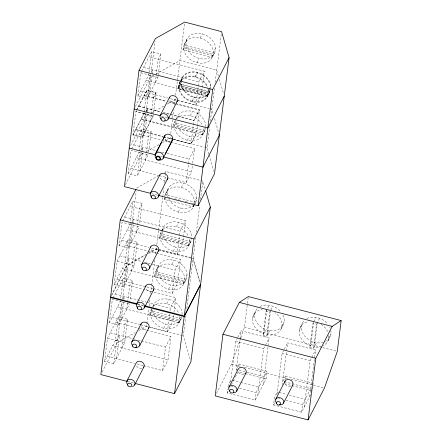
<?xml version="1.0" encoding="UTF-8"?>
<svg xmlns="http://www.w3.org/2000/svg" width="442" height="442" viewBox="0 0 442 442"><rect width="100%" height="100%" fill="white"/><g stroke="black" fill="none" stroke-linecap="round" stroke-linejoin="round"><path stroke-width="0.33" stroke-dasharray="2.21 1.66" d="M104.539 361.562L107.478 338.147L118.395 316.903L127.605 319.284L124.666 342.705L113.749 363.943L104.539 361.562L115.456 340.323L118.395 316.903M109.412 322.737L112.351 299.317L121.561 301.698L118.622 325.119L109.412 322.737L120.329 301.494L129.539 303.875L129.793 301.869M114.207 284.526L117.147 261.106L128.064 239.868L137.274 242.249L134.335 265.67L123.417 286.908L114.207 284.526L125.125 263.283L128.064 239.868M119.08 245.702L129.998 224.459L139.208 226.84L128.29 248.084L119.08 245.702L122.02 222.282L131.23 224.663L133.959 219.354L131.02 242.774M128.13 173.595L131.07 150.175L140.28 152.562L137.34 175.977L128.13 173.595L139.048 152.352L148.258 154.739L137.34 175.977M136.55 110.174L146.86 90.107L156.07 92.494L153.092 116.218L142.175 137.462L132.965 135.081L135.943 111.351L145.153 113.732L145.761 112.555M141.689 71.063L151.694 51.592L160.905 53.974L157.965 77.394L147.048 98.632L137.838 96.251L140.777 72.836L141.385 71.654M120.749 298.151L123.268 278.079L132.478 280.46L129.876 301.201M129.998 224.459L132.937 201.038L142.147 203.425L139.628 223.497M139.213 151.015L141.987 128.937L151.197 131.318L148.429 153.396M132.965 135.081L143.882 113.837L144.048 112.5M144.136 111.832L146.86 90.107M137.838 96.251L148.755 75.013L149.009 73.002M149.092 72.333L151.694 51.592M113.749 363.943L116.688 340.528L119.417 335.218L116.478 358.633M123.417 286.908L126.357 263.493L129.086 258.178L126.147 281.598M128.29 248.084L131.23 224.663M142.175 137.462L145.153 113.732M147.048 98.632L149.987 75.217L140.777 72.836M102.102 372.125L117.218 342.716L122.346 301.842M122.688 299.118L136.208 191.43M125.379 184.773L140.81 154.75L141.324 150.661M141.407 149.982L151.031 73.317M151.114 72.637L155.048 41.305M121.351 319.809L123.788 300.405M123.87 299.737L124.29 296.389L123.08 298.748M140.07 170.667L142.506 151.263M142.589 150.595L143.009 147.247L140.887 151.379M144.904 132.152L147.462 111.771M147.506 111.406L147.882 108.423L146.064 111.964M149.777 93.323L152.717 69.908L151.507 72.267M121.937 348.014L124.876 324.594L127.605 319.284M126.81 309.19L127.65 302.499M127.732 301.825L129.749 285.77L132.478 280.46M131.605 270.979L134.545 247.559L137.274 242.249M136.479 232.149L137.318 225.459M137.401 224.79L139.418 208.734L142.147 203.425M145.528 160.048L146.368 153.357M146.451 152.689L148.468 136.628L151.197 131.318M150.363 121.528L153.341 97.804L156.07 92.494M155.236 82.704L156.076 76.013M156.159 75.344L158.175 59.283L160.905 53.974M138.771 330.61L146.556 326.235L148.777 308.527M149.12 305.803L149.893 299.67M150.661 293.543L151.6 286.046M151.689 285.366L154.938 259.482M155.617 254.034L156.485 247.155M156.822 244.432L158.534 230.807M158.617 230.127L162.722 197.43M162.811 196.751L163.833 188.579M164.518 183.126L165.546 174.955M165.628 174.275L165.971 171.551L202.817 181.076L205.442 190.182M162.363 142.639L170.148 138.269L170.408 136.224M170.75 133.501L173.739 109.66M174.336 104.892L175.242 97.71M175.535 95.356L184.557 23.465M143.843 365.711L162.534 370.545L165.474 347.125L170.932 336.506L146.904 330.29M148.716 326.887L167.407 331.721L169.673 313.654M170.01 310.98L170.347 308.301L175.805 297.681L152.446 291.637M153.512 288.676L172.203 293.51L175.142 270.09L180.601 259.471L156.573 253.255M158.385 249.852L177.076 254.686L179.424 235.951M179.513 235.282L180.016 231.265L185.474 220.646L130.208 206.353M167.435 177.745L186.126 182.579L188.391 164.512M188.474 163.844L189.065 159.159L194.524 148.54L171.165 142.495M172.269 139.23L190.961 144.059L193.309 125.329M193.397 124.655L193.939 120.335L199.397 109.715L168.695 101.77M177.143 100.4L195.834 105.235L198.773 81.814L204.232 71.195L148.965 56.902M162.534 370.545L167.993 359.926L170.932 336.506M167.407 331.721L172.866 321.096L173.618 315.074M173.955 312.4L175.805 297.681M172.203 293.51L177.662 282.891L180.601 259.471M177.076 254.686L182.535 244.061L185.474 220.646M186.126 182.579L191.585 171.96L192.342 165.938M192.673 163.258L194.524 148.54M197.298 126.44L196.419 133.44L190.961 144.059M197.381 125.771L199.397 109.715M195.834 105.235L201.292 94.616L202.132 87.925M202.215 87.256L204.232 71.195M190.154 359.169L183.402 335.765L185.966 315.328M186.822 308.522L195.718 237.614M196.403 232.166L199.823 204.917M200.508 199.469L202.817 181.076M208.867 154.302L206.994 147.799L209.641 126.683M210.326 121.235L214.602 87.173M215.199 82.405L221.232 34.354M238.315 369.844L236.315 369.324L239.045 364.015L267.045 371.252L266.078 378.96L255.161 400.203L227.16 392.96L227.641 389.109M227.967 386.54L228.127 385.253L230.857 379.943M230.613 381.871L235.691 341.428L237.509 337.887M236.15 370.606L240.045 339.589M240.128 338.915L241.15 330.804L269.15 338.047L263.349 384.269M238.719 366.578L239.045 364.015M240.84 337.66L244.443 327.373L247.365 304.09M247.454 303.405L248.31 296.56M269.725 330.522L266.67 336.472L262.984 335.517L266.029 311.273L269.084 305.323M255.161 400.203L256.128 392.496L267.045 371.252M266.902 309.571L263.857 333.821L261.913 333.091A15.448 12.138 27.2 0 1 252.404 319.45A15.448 12.138 27.2 0 1 262.393 309.389M257.89 394.888L263.692 348.666L265.206 345.721M266.67 336.472L269.714 312.223L272.769 306.278M270.587 310.527L267.543 334.771L269.543 335.064A15.448 12.138 27.2 0 0 281.769 327.047A15.448 12.138 27.2 0 0 274.858 312.616M310.378 395.093L301.582 412.209L273.581 404.966L274.548 397.264L277.278 391.949L278.609 392.297M276.957 394.518L282.112 353.434L283.93 349.893M282.25 385.181L286.466 351.594M286.554 350.92L287.571 342.81L315.571 350.053L314.555 358.164M284.979 379.871L285.466 376.02L311.466 382.744M301.582 412.209L302.549 404.502L310.737 388.573L294.068 384.264M309.842 347.489L312.886 323.246L316.571 324.201L313.527 348.445L309.842 347.489L312.831 341.672M313.61 322.345L310.649 345.92L308.704 345.191A15.448 12.138 27.2 0 1 299.201 332.102A15.448 12.138 27.2 0 1 307.986 321.693M304.311 406.894L310.113 360.678L315.571 350.053M309.77 396.275L314.466 358.838M312.743 389.037L312.98 387.115M313.306 384.546L313.466 383.264M186.43 40.835L183.375 46.78L182.988 49.863L211.978 57.361L215.033 51.416M184.717 43.498L184.248 45.084L213.237 52.581L213.188 50.863A15.448 12.138 27.2 0 0 200.099 38.045A15.448 12.138 27.2 0 0 184.717 43.498L186.9 39.25A15.448 12.138 27.2 0 1 202.281 33.796A15.448 12.138 27.2 0 1 215.37 46.614L215.469 49.935L214.569 52.996L212.387 57.245A15.448 12.138 27.2 0 1 197.005 62.698A15.448 12.138 27.2 0 1 183.916 49.88L183.861 48.161L212.851 55.659L212.387 57.245M186.9 39.25L185.999 42.31L186.099 45.631A15.448 12.138 27.2 0 0 199.187 58.449A15.448 12.138 27.2 0 0 214.569 52.996M180.038 82.389L178.104 86.776L178.143 88.87L207.132 96.367L210.121 90.549M178.093 87.267L180.275 82.394M179.883 82.019L179.413 83.599L208.403 91.096L208.353 89.383M181.165 80.831L182.065 77.77A15.448 12.138 27.2 0 1 197.447 72.317A15.448 12.138 27.2 0 1 210.536 85.135L210.619 87.919M181.087 81.444L181.988 78.383A15.448 12.138 27.2 0 1 197.37 72.93A15.448 12.138 27.2 0 1 210.458 85.748L210.508 87.466L207.519 93.284L178.529 85.787M175.75 120.307L173.695 124.307L173.308 127.39L176.297 121.567L176.352 123.285A15.448 12.138 27.2 0 0 189.441 136.103A15.448 12.138 27.2 0 0 204.823 130.65L205.723 127.589M174.971 121.152L174.502 122.732L203.491 130.23L203.442 128.517A15.448 12.138 27.2 0 0 202.812 126.268M176.684 118.484L177.154 116.903A15.448 12.138 27.2 0 1 192.535 111.45A15.448 12.138 27.2 0 1 205.624 124.268L205.674 125.981L204.74 127.804M165.96 192.95L165.49 194.53L194.48 202.027L194.43 200.314A15.448 12.138 27.2 0 0 181.342 187.496A15.448 12.138 27.2 0 0 165.96 192.95L168.142 188.701A15.448 12.138 27.2 0 1 183.524 183.248A15.448 12.138 27.2 0 1 196.613 196.066L196.712 199.386L194.563 204.873M168.142 188.701L167.242 191.762L167.341 195.082A15.448 12.138 27.2 0 0 167.767 196.767M211.978 57.361L212.364 54.278L215.42 48.333M162.761 229.415L159.772 235.238L159.385 238.321L188.375 245.818L191.364 239.995M162.33 230.895L163.231 227.834A15.448 12.138 27.2 0 1 178.612 222.381A15.448 12.138 27.2 0 1 191.701 235.199L191.751 236.912L190.817 238.735M207.143 95.881L210.199 89.93L209.735 91.511A15.448 12.138 27.2 0 1 194.353 96.969A15.448 12.138 27.2 0 1 181.264 84.151L181.209 82.433L178.154 88.383L207.143 95.881L207.58 94.4M158.004 267.316L154.949 273.267L154.562 276.349L183.552 283.847L186.607 277.896M207.132 96.367L207.53 92.798L210.585 86.847M207.552 95.759L208.016 94.179L179.027 86.682L179.082 88.4A15.448 12.138 27.2 0 0 192.171 101.212A15.448 12.138 27.2 0 0 207.552 95.759L209.735 91.511M207.475 96.378L207.939 94.798L178.949 87.295L179.004 89.013A15.448 12.138 27.2 0 0 192.093 101.831A15.448 12.138 27.2 0 0 207.475 96.378L209.657 92.129L210.558 89.069M156.291 269.985L155.822 271.565L184.811 279.062L184.762 277.349A15.448 12.138 27.2 0 0 171.673 264.531A15.448 12.138 27.2 0 0 156.291 269.985L158.474 265.736A15.448 12.138 27.2 0 1 173.855 260.283A15.448 12.138 27.2 0 1 186.944 273.101L187.043 276.421L186.143 279.482L183.96 283.725A15.448 12.138 27.2 0 1 168.579 289.184A15.448 12.138 27.2 0 1 155.49 276.366L155.435 274.648L184.424 282.145L183.96 283.725M158.474 265.736L157.573 268.797L157.672 272.117A15.448 12.138 27.2 0 0 170.761 284.935A15.448 12.138 27.2 0 0 186.143 279.482M141.153 119.147L202.298 134.887L202.685 131.804L204.431 128.412M151.849 308.881L150.103 312.273L149.716 315.356L178.706 322.853L181.695 317.03M202.64 134.893L203.105 133.313L174.115 125.815L174.17 127.534A15.448 12.138 27.2 0 0 187.259 140.352A15.448 12.138 27.2 0 0 202.64 134.893L204.823 130.65M151.379 309.118L150.91 310.698L179.9 318.196L179.85 316.483M153.092 306.45L153.562 304.869A15.448 12.138 27.2 0 1 168.943 299.416A15.448 12.138 27.2 0 1 182.032 312.234L182.082 313.953L181.148 315.77M164.181 197.707L164.231 199.314L193.22 206.812L193.657 205.331M165.104 197.613L165.159 199.331A15.448 12.138 27.2 0 0 178.248 212.149A15.448 12.138 27.2 0 0 193.629 206.69L193.939 205.635M188.375 245.818L188.762 242.735L190.508 239.343M188.717 245.824L189.182 244.244L160.192 236.746L160.247 238.465A15.448 12.138 27.2 0 0 173.336 251.283A15.448 12.138 27.2 0 0 188.717 245.824L190.9 241.581L191.8 238.52M183.552 283.847L183.938 280.764L186.994 274.813M178.706 322.853L179.093 319.77L180.839 316.378M179.049 322.864L179.513 321.279L150.523 313.781L150.578 315.5A15.448 12.138 27.2 0 0 163.667 328.318A15.448 12.138 27.2 0 0 179.049 322.864L181.231 318.616L182.132 315.555M216.481 393.435L231.597 364.026L240.614 338.307M135.44 106.505L150.556 77.096L155.346 74.405M136.512 110.478L135.904 111.66L145.114 114.042L145.722 112.859M136.816 109.892L146.821 90.417L156.032 92.798L153.302 98.113M146.026 112.274L147.843 108.732M130.528 145.639L145.645 116.229L151.031 113.202M131.677 148.998L141.987 128.937M182.988 49.863L186.043 43.913M200.099 38.045L202.281 33.796M180.817 80.195L182.065 77.77M180.43 81.422L181.988 78.383M180.585 81.787L181.518 79.969M178.143 88.87L181.132 83.052L181.187 84.765A15.448 12.138 27.2 0 0 194.276 97.583A15.448 12.138 27.2 0 0 209.657 92.129M197.005 62.698L199.187 58.449M195.265 76.565L197.447 72.317M195.187 77.179L197.37 72.93M122.627 221.105L132.937 201.038M175.596 119.937L177.154 116.903M192.171 101.212L194.353 96.969M192.093 101.831L194.276 97.583M190.353 115.699L192.535 111.45M187.259 140.352L189.441 136.103M111.533 295.085L126.965 265.062L146.125 254.299M111.456 295.704L126.887 265.681L145.451 255.255M164.617 196.231L167.673 190.281M112.959 298.14L123.268 278.079M164.231 199.314L167.286 193.364M202.298 134.887L205.287 129.064M181.342 187.496L183.524 183.248M161.673 230.868L163.231 227.834M159.385 238.321L162.374 232.498M118.622 325.119L129.539 303.875M178.248 212.149L180.43 207.9M176.43 226.63L178.612 222.381M154.562 276.349L157.617 270.399M193.9 203.16L196.662 197.778M193.22 206.812L193.8 205.679M194.093 205.11L196.276 200.861M193.629 206.69L194.253 205.48M173.336 251.283L175.518 247.034A15.448 12.138 27.2 0 0 190.9 241.581M171.673 264.531L173.855 260.283M152.623 306.693L153.562 304.869M149.716 315.356L152.705 309.533L152.761 311.251A15.448 12.138 27.2 0 0 165.849 324.069A15.448 12.138 27.2 0 0 181.231 318.616M168.579 289.184L170.761 284.935M166.761 303.665L168.943 299.416M163.667 328.318L165.849 324.069M237.813 337.296L241.15 330.804M253.388 315.301L255.57 311.052M252.487 318.362L254.669 314.113M227.16 392.96L228.066 391.187M231.404 384.7L235.045 377.617M235.348 377.026L238.078 371.716L244.741 373.44M262.984 335.517L266.04 329.572M265.509 345.13L269.15 338.047M281.957 325.981L284.145 321.737M281.057 329.041L283.239 324.793M284.234 349.302L287.571 342.81M300.179 327.4L302.361 323.152M299.278 330.461L301.461 326.213M285.466 376.02L282.736 381.33L293.405 384.087M313.693 321.677L315.875 317.428M273.581 404.966L275.095 402.016M316.571 324.201L317.107 323.152M319.56 318.378L317.378 322.627L314.334 346.871L316.334 347.163A15.448 12.138 27.2 0 0 321.196 346.556M313.527 348.445L316.516 342.622M328.749 338.086L330.931 333.837M327.848 341.147L330.03 336.898M155.943 74.068L179.894 60.62L216.74 70.145L218.425 75.996M151.634 112.865L164.209 105.804M167.198 104.124L174.982 99.754L209.193 108.599M140.81 154.75L143.805 153.065M146.799 151.385L159.971 143.987M136.633 188.027L158.186 175.922M164.772 172.22L165.971 171.551M148.518 252.957L156.302 248.586L191.828 257.774M148.44 253.57L156.225 249.2L190.436 258.051M117.218 342.716L135.18 332.627M266.029 311.273L269.714 312.223M183.375 46.78L212.364 54.278M143.506 67.521L198.773 81.814M148.755 75.013L157.965 77.394M178.54 85.3L207.53 92.798M146.026 80.322L201.292 94.616M209.851 108.771L211.828 109.279L213.326 114.484M140.567 90.941L167.8 97.986M170.468 98.676L176.474 100.229M144.131 95.422L166.021 101.08M144.092 95.726L165.982 101.389M168.656 102.08L199.359 110.019L193.9 120.644L166.535 113.566M138.672 106.041L160.568 111.704M163.236 112.395L193.939 120.335M138.633 106.351L160.529 112.014M161.396 115.997L167.374 117.544M143.882 113.837L153.092 116.218M173.695 124.307L202.685 131.804M141.191 118.837L196.458 133.13L190.999 143.755L172.308 138.921M170.148 138.269L204.359 147.12M205.016 147.285L206.994 147.799M135.733 129.462L162.965 136.501M163.634 136.677L171.64 138.749M135.694 129.766L162.927 136.81M163.595 136.981L171.601 139.053M139.258 134.246L161.148 139.91M161.816 140.081L170.496 142.324M133.799 144.865L155.695 150.529M156.357 150.7L159.032 151.391M161.7 152.081L164.369 152.772M167.037 153.462L189.065 159.159M160.468 156.164L162.463 156.678M136.318 157.667L191.585 171.96M130.86 168.286L158.761 175.502M159.429 175.673L166.767 177.573M167.91 197.082L170.546 197.762M174.502 198.784L181.087 200.491M185.043 201.513L187.679 202.193M191.629 203.215L193.607 203.729M151.65 193.651L157.628 195.193M124.749 216.972L180.016 231.265M159.772 235.238L188.762 242.735M127.268 229.768L182.535 244.061M191.093 258.216L193.071 258.73L200.011 282.786M121.81 240.393L149.042 247.432M151.711 248.122L157.717 249.68M125.335 245.177L147.225 250.841M147.893 251.012L155.904 253.084M119.876 255.796L141.772 261.46M144.44 262.15L175.142 270.09M117.147 261.106L126.357 263.493M125.125 263.283L134.335 265.67M154.949 273.267L183.938 280.764M122.395 268.598L177.662 282.891M116.937 279.217L152.844 288.504M120.539 283.388L151.777 291.466M244.443 327.373L321.925 347.412M322.594 347.589L336.622 351.213M115.08 294.007L146.319 302.085M146.987 302.262L170.347 308.301M137.805 303.963L143.12 305.339M137.727 304.582L143.705 306.124M150.103 312.273L179.093 319.77M117.6 306.803L172.866 321.096M235.691 341.428L263.692 348.666M282.112 353.434L310.113 360.678M146.556 326.235L147.871 326.577M150.507 327.257L183.402 335.765M112.141 317.428L140.042 324.643M140.711 324.815L148.048 326.715M115.666 322.212L146.236 330.119M231.597 364.026L240.277 366.269M244.288 367.308L287.703 378.534M291.04 379.402L323.102 387.689M110.207 332.832L134.771 339.185M138.108 340.047L140.777 340.738M141.446 340.915L165.474 347.125M238.978 370.015L246.316 371.91M246.979 372.081L264.316 376.567M245.409 373.612L266.078 378.96M284.499 383.722L312.5 390.966M107.478 338.147L116.688 340.528M115.456 340.323L124.666 342.705M112.727 345.633L167.993 359.926M232.188 380.291L240.188 382.358M240.857 382.529L258.857 387.186M279.278 392.468L286.609 394.363M289.278 395.054L305.278 399.192M231.459 386.115L232.79 386.463M239.459 388.187L256.128 392.496M278.548 398.297L279.88 398.64M285.88 400.192L302.549 404.502M107.268 356.252L134.501 363.296M137.169 363.987L143.175 365.54M127.395 381.446L134.036 383.164M219.365 79.251L223.68 94.201M214.453 118.384L218.768 133.335M209.055 154.949L213.746 171.203M193.148 258.111L200.088 282.167M189.519 239.448L189.568 241.161L160.579 233.663L161.048 232.083A15.448 12.138 27.2 0 1 162.048 230.459M162.341 231.431L162.429 234.216A15.448 12.138 27.2 0 0 175.518 247.034M180.806 81.008A15.448 12.138 27.2 0 0 179.806 82.632L179.336 84.218L208.326 91.715L208.276 89.997A15.448 12.138 27.2 0 0 207.646 87.748M181.651 80.041A15.448 12.138 27.2 0 1 207.176 86.643M175.137 102.765A4.343 3.414 27.2 0 1 169.634 100.036M170.225 141.899A4.343 3.414 27.2 0 1 164.722 139.169M176.817 118.561A15.448 12.138 27.2 0 1 202.342 125.163M181.728 79.427A15.448 12.138 27.2 0 1 195.905 76.742A15.448 12.138 27.2 0 1 207.723 87.135M170.303 141.285A4.343 3.414 27.2 0 1 164.8 138.55M165.391 180.419A4.343 3.414 27.2 0 1 159.888 177.684M193.966 205.038A15.448 12.138 27.2 0 1 168.711 198.977M195.812 202.442A15.448 12.138 27.2 0 1 194.811 204.071M162.894 229.492A15.448 12.138 27.2 0 1 188.419 236.094M156.38 252.216A4.343 3.414 27.2 0 1 150.877 249.481M151.468 291.35A4.343 3.414 27.2 0 1 145.965 288.615M153.225 306.527A15.448 12.138 27.2 0 1 178.75 313.129M145.667 329.34A4.343 3.414 27.2 0 1 141.208 326.516M141.799 368.385A4.343 3.414 27.2 0 1 136.296 365.65M330.831 330.517A15.448 12.138 27.2 0 1 325.522 341.434M323.378 342.307A15.448 12.138 27.2 0 1 318.516 342.915L314.649 342.351L310.886 340.942A15.448 12.138 27.2 0 1 304.207 320.561M306.87 318.616A15.448 12.138 27.2 0 1 313.875 317.135L317.743 317.699L321.505 319.107A15.448 12.138 27.2 0 1 327.71 324.003M329.732 327.163A15.448 12.138 27.2 0 1 330.207 328.268M282.941 315.063A15.448 12.138 27.2 0 1 271.725 330.815L267.858 330.251L264.095 328.842A15.448 12.138 27.2 0 1 257.415 308.461M260.078 306.51A15.448 12.138 27.2 0 1 267.084 305.03L270.952 305.599L274.714 307.002A15.448 12.138 27.2 0 1 280.919 311.903M328.749 335.434A15.448 12.138 27.2 0 1 323.34 345.683M321.08 324.345A15.448 12.138 27.2 0 1 328.025 332.517M243.807 374.567A4.343 3.414 27.2 0 1 238.304 371.832M290.598 386.667A4.343 3.414 27.2 0 1 284.786 382.993M143.921 113.528L133.003 134.771L142.213 137.153L153.131 115.909L143.921 113.528"/><path stroke-width="0.66" d="M136.003 189.253L120.257 219.889L100.842 374.578L127.395 381.446M158.954 195.541L198.121 205.668L214.497 173.805L229.078 57.637L221.575 31.631L184.728 22.1L155.391 38.576L139.015 70.438L124.434 186.612L150.324 193.309M135.363 383.507L174.529 393.634L193.944 238.945L210.32 207.083L205.629 190.828M198.121 205.668L212.701 89.499L229.078 57.637M210.32 207.083L190.905 361.771L174.529 393.634M222.956 334.257L215.221 395.888L308.063 419.9L324.439 388.037L337.29 351.39L341.158 320.572L248.31 296.56L239.332 302.394L222.956 334.257L315.798 358.274L332.174 326.406L341.158 320.572M308.063 419.9L315.798 358.274M160.269 115.351L169.551 97.295M168.054 119.218L177.33 101.163M155.435 153.871L164.717 135.816M155.357 154.485L161.545 142.451M163.092 139.44L164.639 136.429M165.076 154.125L172.496 139.678A4.343 3.414 27.2 0 0 169.579 134.451A4.343 3.414 27.2 0 0 164.463 136.672M163.142 158.352L172.419 140.296M150.523 193.005L159.805 174.949M158.308 196.867L167.584 178.811M224.243 96.152L207.867 128.014L168.037 117.716M141.512 264.802L150.794 246.746M149.297 268.664L158.573 250.608M136.6 303.936L145.882 285.88M144.385 307.798L153.661 289.742M131.843 341.837L141.125 323.782M139.628 345.699L148.904 327.644M126.931 380.971L136.213 362.915A4.343 3.414 27.2 0 1 142.092 362.053A4.343 3.414 27.2 0 1 143.473 367.506M134.716 384.838L143.993 366.777M200.651 284.118L184.275 315.986L145.109 305.853M200.574 284.736L184.198 316.599L145.031 306.472M228.945 387.153L238.221 369.098A4.343 3.414 27.2 0 1 244.1 368.236A4.343 3.414 27.2 0 1 245.487 373.689M236.724 391.015L246.006 372.96M275.731 399.253L285.013 381.197M283.515 403.121L292.797 385.065M139.015 70.438L212.701 89.499M134.18 108.959L160.07 115.655M129.268 148.092L155.159 154.788M163.789 157.02L202.955 167.153L219.331 135.285L218.956 133.987M120.257 219.889L193.944 238.945M239.332 302.394L332.174 326.406M110.588 296.925L137.142 303.792M110.511 297.543L137.064 304.411M169.297 98.157A4.343 3.414 27.2 0 1 174.933 96.157A4.343 3.414 27.2 0 1 176.811 101.892M164.385 137.291A4.343 3.414 27.2 0 1 165.159 135.7M172.645 138.501A4.343 3.414 27.2 0 1 171.899 141.026M163.369 156.556A4.343 3.414 27.2 0 1 159.905 160.043M156.009 158.114A4.343 3.414 27.2 0 1 155.877 153.755M160.921 118.975A4.343 3.414 27.2 0 1 162.142 113.832A4.343 3.414 27.2 0 1 168.104 116.793A4.343 3.414 27.2 0 1 164.816 120.909M159.551 175.811A4.343 3.414 27.2 0 1 165.186 173.811A4.343 3.414 27.2 0 1 167.065 179.54M151.175 196.629A4.343 3.414 27.2 0 1 152.396 191.48A4.343 3.414 27.2 0 1 158.358 194.441A4.343 3.414 27.2 0 1 155.07 198.563M155.214 155.661A4.343 3.414 27.2 0 1 159.761 152.335A4.343 3.414 27.2 0 1 163.22 157.733M150.54 247.603A4.343 3.414 27.2 0 1 156.175 245.608A4.343 3.414 27.2 0 1 158.054 251.338M145.628 286.742A4.343 3.414 27.2 0 1 151.263 284.742A4.343 3.414 27.2 0 1 153.142 290.471M137.252 307.56A4.343 3.414 27.2 0 1 138.473 302.411A4.343 3.414 27.2 0 1 144.435 305.372A4.343 3.414 27.2 0 1 141.147 309.494M142.164 268.427A4.343 3.414 27.2 0 1 143.385 263.277A4.343 3.414 27.2 0 1 149.346 266.239A4.343 3.414 27.2 0 1 146.059 270.36M140.871 324.643A4.343 3.414 27.2 0 1 146.506 322.643A4.343 3.414 27.2 0 1 148.385 328.373M127.583 384.595A4.343 3.414 27.2 0 1 128.495 379.556A4.343 3.414 27.2 0 1 134.467 381.794A4.343 3.414 27.2 0 1 132.517 386.441M132.495 345.462A4.343 3.414 27.2 0 1 134.042 340.229A4.343 3.414 27.2 0 1 139.854 343.909A4.343 3.414 27.2 0 1 135.302 347.235M284.758 382.059A4.343 3.414 27.2 0 1 290.4 380.059A4.343 3.414 27.2 0 1 292.278 385.794M276.388 402.877A4.343 3.414 27.2 0 1 277.93 397.645A4.343 3.414 27.2 0 1 283.742 401.325A4.343 3.414 27.2 0 1 279.189 404.651M229.597 390.778A4.343 3.414 27.2 0 1 230.812 385.628A4.343 3.414 27.2 0 1 236.774 388.59A4.343 3.414 27.2 0 1 233.487 392.711M161.164 119.81A2.171 1.707 27.2 0 0 164.755 120.738A2.171 1.707 27.2 0 0 163.286 117.677A2.171 1.707 27.2 0 0 161.164 119.81M156.253 158.943A2.171 1.707 27.2 0 0 159.844 159.871A2.171 1.707 27.2 0 0 158.374 156.811A2.171 1.707 27.2 0 0 156.253 158.943M156.33 158.33A2.171 1.707 27.2 0 0 159.921 159.258A2.171 1.707 27.2 0 0 158.451 156.192A2.171 1.707 27.2 0 0 156.33 158.33M151.418 197.463A2.171 1.707 27.2 0 0 155.009 198.392A2.171 1.707 27.2 0 0 153.54 195.325A2.171 1.707 27.2 0 0 151.418 197.463M142.407 269.261A2.171 1.707 27.2 0 0 145.998 270.189A2.171 1.707 27.2 0 0 144.528 267.123A2.171 1.707 27.2 0 0 142.407 269.261M137.495 308.394A2.171 1.707 27.2 0 0 141.086 309.323A2.171 1.707 27.2 0 0 139.617 306.256A2.171 1.707 27.2 0 0 137.495 308.394M132.738 346.296A2.171 1.707 27.2 0 0 136.329 347.224A2.171 1.707 27.2 0 0 134.86 344.158A2.171 1.707 27.2 0 0 132.738 346.296M127.826 385.43A2.171 1.707 27.2 0 0 131.418 386.358A2.171 1.707 27.2 0 0 129.948 383.291A2.171 1.707 27.2 0 0 127.826 385.43M229.84 391.612A2.171 1.707 27.2 0 0 233.426 392.54A2.171 1.707 27.2 0 0 231.962 389.474A2.171 1.707 27.2 0 0 229.84 391.612M276.631 403.712A2.171 1.707 27.2 0 0 280.217 404.64A2.171 1.707 27.2 0 0 278.753 401.579A2.171 1.707 27.2 0 0 276.631 403.712"/></g></svg>
